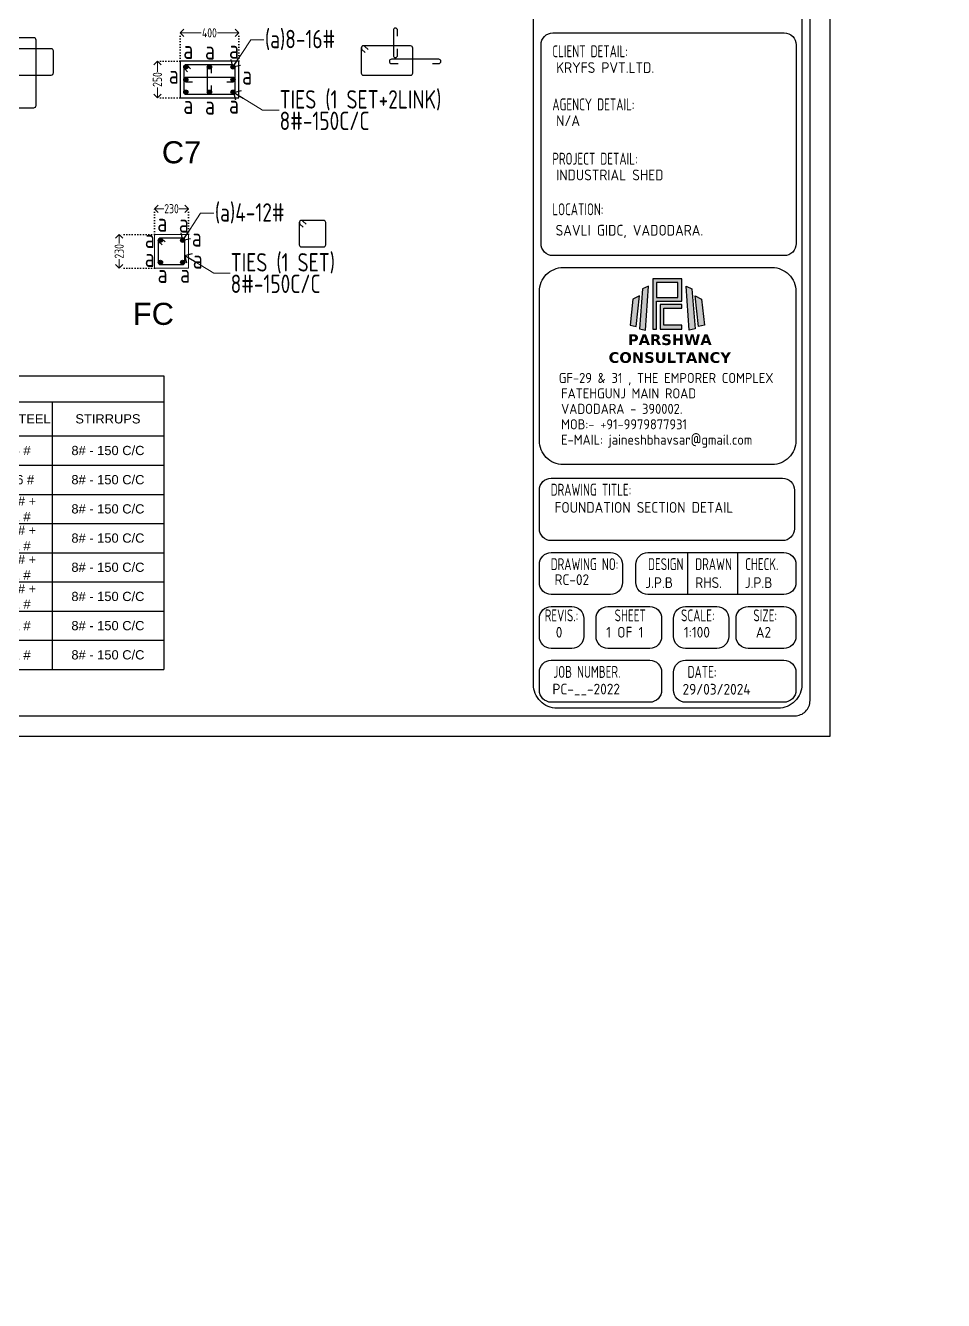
# Model space of a CAD drawing. Header units: inches. Extents: x -605 to 2991212, y -2872845 to 0.
# Drawn here: x 2415120 to 2440094, y -2170767 to -2136094 of the extents above; entities that cross this region are included whole.
import ezdxf
from ezdxf import colors
from ezdxf.entities.mleader import LeaderData, LeaderLine
from ezdxf.math import Vec2, Vec3

# ---------------------------------------------------------------- set-up
doc = ezdxf.new("R2010")
doc.units = ezdxf.units.IN
doc.header["$LTSCALE"] = 600
doc.header["$MEASUREMENT"] = 0
doc.linetypes.add('DOT2', pattern=[0.125, 0, -0.125])
for name, color, linetype, lineweight in [('rDIMension', 1, 'Continuous', 18), ('rRCC 2', 40, 'Continuous', 15), ('rREINF 1', 1, 'Continuous', 25), ('rREINF 2', 4, 'Continuous', 25), ('rSHEET', 2, 'Continuous', 30)]:
    doc.layers.add(name, color=color, linetype=linetype, lineweight=lineweight)
doc.layers.add('see level', color=2, linetype='Continuous')
doc.styles.add('DIM', font='geniso.shx', dxfattribs={"width": 0.85})
doc.styles.get("Standard").update_dxf_attribs({"font": 'arial.ttf'})
doc.styles.add('TEXT3', font='geniso.shx')
doc.styles.add('TEXT3 0.75NA', font='geniso.shx', dxfattribs={"width": 0.75})
doc.dimstyles.new('ST-150', dxfattribs={"dimscale": 75, "dimtxt": 3, "dimasz": 2, "dimexe": 0.18, "dimexo": 0.0625, "dimgap": 0.2, "dimtad": 0, "dimdec": 0, "dimlfac": 2, "dimzin": 0, "dimdsep": 46, "dimtxsty": 'DIM', "dimblk": 'OPEN90', "dimcen": 0.09, "dimclrd": 256, "dimclrt": 7, "dimadec": 0, "dimazin": 0, "dimtfac": 1, "dimtdec": 0, "dimtofl": 0, "dimtmove": 0, "dimatfit": 3, "dimldrblk": 'OPEN90', "dimfxl": 1, "dimtolj": 1, "dimtzin": 0, "dimlwd": -1, "dimarcsym": 0})
doc.dimstyles.new('ST-25', dxfattribs={"dimscale": 100, "dimtxt": 2.5, "dimasz": 2, "dimexe": 0.18, "dimexo": 0.0625, "dimgap": 0.2, "dimtad": 0, "dimdec": 0, "dimlfac": 0.25, "dimzin": 0, "dimdsep": 46, "dimtxsty": 'DIM', "dimblk": 'OPEN90', "dimcen": 0.09, "dimclrd": 256, "dimclrt": 7, "dimadec": 0, "dimazin": 0, "dimtfac": 1, "dimtdec": 0, "dimtofl": 0, "dimtmove": 0, "dimatfit": 3, "dimldrblk": 'OPEN90', "dimfxl": 1, "dimtolj": 1, "dimtzin": 0, "dimlwd": -1, "dimarcsym": 0})

# ---------------------------------------------------------------- blocks, each defined once
blk = doc.blocks.new('Q')
at = {"linetype": 'Continuous', "ltscale": 0.5}
h = blk.add_hatch(color=152, dxfattribs=at)
h.dxf.hatch_style = 1
h.paths.add_polyline_path([(9.79, 19.18), (9.79, 9.76), (10.5, 9.76), (10.5, 15.05), (15.19, 15.05), (15.19, 19.18)])
h.paths.add_polyline_path([(10.5, 18.5), (10.5, 15.72), (14.45, 15.72), (14.45, 18.5)], flags=16)
h = blk.add_hatch(color=10, dxfattribs=at)
h.dxf.hatch_style = 1
h.paths.add_polyline_path([(7.87, 17.31), (7.27, 9.83), (8.41, 9.62), (8.96, 17.82)])
h.paths.add_polyline_path([(17.1, 17.31), (17.7, 9.83), (16.56, 9.62), (16.01, 17.82)])
h = blk.add_hatch(color=152, dxfattribs=at)
h.dxf.hatch_style = 1
h.paths.add_polyline_path([(6.07, 15.37), (5.53, 10.52), (6.67, 10.29), (7.27, 16.02)])
h.paths.add_polyline_path([(18.9, 15.37), (19.44, 10.52), (18.3, 10.29), (17.7, 16.02)])
h = blk.add_hatch(color=152, dxfattribs=at)
h.dxf.hatch_style = 1
h.paths.add_polyline_path([(11.15, 14.43), (11.15, 9.76), (15.19, 9.76), (15.19, 10.52), (11.87, 10.52), (11.87, 13.69), (15.19, 13.69), (15.19, 14.43)])
at = {"color": 152, "linetype": 'Continuous'}
for points in [[(9.79, 19.18), (9.79, 9.76), (10.5, 9.76), (10.5, 15.05), (15.19, 15.05), (15.19, 19.18), (9.79, 19.18)], [(10.5, 18.5), (10.5, 15.72), (14.45, 15.72), (14.45, 18.5), (10.5, 18.5)], [(6.07, 15.37), (5.53, 10.52), (6.67, 10.29), (7.27, 16.02), (6.07, 15.37)], [(11.15, 14.43), (11.15, 9.76), (15.19, 9.76), (15.19, 10.52), (11.87, 10.52), (11.87, 13.69), (15.19, 13.69), (15.19, 14.43), (11.15, 14.43)], [(18.9, 15.37), (19.44, 10.52), (18.3, 10.29), (17.7, 16.02), (18.9, 15.37)]]:
    blk.add_lwpolyline(points, dxfattribs=at)
at = {"color": 10, "linetype": 'Continuous'}
for points in [[(7.87, 17.31), (7.27, 9.83), (8.41, 9.62), (8.96, 17.82), (7.87, 17.31)], [(17.1, 17.31), (17.7, 9.83), (16.56, 9.62), (16.01, 17.82), (17.1, 17.31)]]:
    blk.add_lwpolyline(points, dxfattribs=at)
at = {"linetype": 'Continuous', "insert": (1.32, 8.82), "char_height": 2, "attachment_point": 1}
blk.add_mtext_dynamic_manual_height_columns('\\pxqc;{\\fVerdana|b1|i0|c0|p34;\\C152;PARSHWA\\PCONSULTANCY }', width=23.282, gutter_width=1, heights=[6.3], dxfattribs=at)
blk = doc.blocks.new('*T506')
at = {"layer": 'see level', "color": 0, "linetype": 'ByBlock', "lineweight": -2, "transparency": 16777216}
for p, q in [((0, 0), (10579, 0)), ((0, 0), (0, -7985)), ((10579, 0), (10579, -7985)), ((0, -706), (10579, -706)), ((2254, -706), (2254, -7985)), ((3815, -706), (3815, -7985)), ((5376, -706), (5376, -7985)), ((7544, -706), (7544, -7985)), ((0, -1634), (10579, -1634)), ((0, -2428), (10579, -2428)), ((0, -3222), (10579, -3222)), ((0, -4016), (10579, -4016)), ((0, -4809), (10579, -4809)), ((0, -5603), (10579, -5603)), ((0, -6397), (10579, -6397)), ((0, -7191), (10579, -7191)), ((0, -7985), (10579, -7985))]:
    blk.add_line(p, q, dxfattribs=at)
at = {"layer": 'see level', "color": 0, "linetype": 'ByBlock', "transparency": 16777216}
for s, insert, char_height, width, attachment_point in [('     PEDESTAL SCHEDULE', (56, -353), 346.86, 10466.75, 4), ('PEDESTAL', (1127, -1170), 250.9, 2142.16, 5), ('MAIN STEEL', (6460, -1170), 250.9, 2056.05, 5), ('STIRRUPS', (9061, -1170), 250.9, 2923.19, 5), ('X', (3034, -1170), 251, 1449.05, 5), ('Y', (4595, -1170), 251, 1449.05, 5), ('C1', (1127, -2031), 250.9, 2142.16, 5), ('450', (3034, -2031), 250.9, 1449.05, 5), ('230', (4595, -2031), 250.9, 1449.05, 5), ('8-16 #', (6460, -2031), 250.9, 2056.05, 5), ('8# - 150 C/C', (9061, -2031), 250.93, 2923.19, 5), ('C2', (1127, -2825), 250.9, 2142.16, 5), ('600', (3034, -2825), 250.9, 1449.05, 5), ('230', (4595, -2825), 250.9, 1449.05, 5), ('10-16 #', (6460, -2825), 250.9, 2056.05, 5), ('8# - 150 C/C', (9061, -2825), 250.93, 2923.19, 5), ('6-16 # + 6-12 #', (6460, -3619), 250.93, 2056.05, 5), ('C3', (1127, -3619), 250.9, 2142.16, 5), ('770', (3034, -3619), 250.9, 1449.05, 5), ('400', (4595, -3619), 250.9, 1449.05, 5), ('8# - 150 C/C', (9061, -3619), 250.93, 2923.19, 5), ('6-16 # + 8-12 #', (6460, -4413), 250.93, 2056.05, 5), ('C4', (1127, -4413), 250.9, 2142.16, 5), ('880', (3034, -4413), 250.9, 1449.05, 5), ('525', (4595, -4413), 250.9, 1449.05, 5), ('8# - 150 C/C', (9061, -4413), 250.93, 2923.19, 5), ('C5', (1127, -5206), 250.9, 2142.16, 5), ('880', (3034, -5206), 250.9, 1449.05, 5), ('525', (4595, -5206), 250.9, 1449.05, 5), ('8-16 # + 8-12 #', (6460, -5206), 250.93, 2056.05, 5), ('8# - 150 C/C', (9061, -5206), 250.93, 2923.19, 5), ('C6', (1127, -6000), 250.9, 2142.16, 5), ('770', (3034, -6000), 250.9, 1449.05, 5), ('400', (4595, -6000), 250.9, 1449.05, 5), ('8-16 # + 8-12 #', (6460, -6000), 250.93, 2056.05, 5), ('8# - 150 C/C', (9061, -6000), 250.93, 2923.19, 5), ('C7', (1127, -6794), 250.9, 2142.16, 5), ('400', (3034, -6794), 250.9, 1449.05, 5), ('250', (4595, -6794), 250.9, 1449.05, 5), ('8-12 #', (6460, -6794), 250.9, 2056.05, 5), ('8# - 150 C/C', (9061, -6794), 250.93, 2923.19, 5), ('FC', (1127, -7588), 250.9, 2142.16, 5), ('230', (3034, -7588), 250.9, 1449.05, 5), ('230', (4595, -7588), 250.9, 1449.05, 5), ('4-12 #', (6460, -7588), 250.9, 2056.05, 5), ('8# - 150 C/C', (9061, -7588), 250.93, 2923.19, 5)]:
    blk.add_mtext(s, dxfattribs=dict(at, insert=insert, char_height=char_height, width=width, attachment_point=attachment_point))
blk = doc.blocks.new('_Open90')
at = {"color": 0, "linetype": 'ByBlock', "lineweight": -2}
for p, q in [((0, 0), (-1, 0)), ((-0.5, 0.5), (0, 0)), ((0, 0), (-0.5, -0.5))]:
    blk.add_line(p, q, dxfattribs=at)
blk = doc.blocks.new('*D503')
at = {"layer": 'Defpoints', "color": 0, "linetype": 'ByBlock'}
for p in [(2419324, -2136294), (2419324, -2137064), (2420924, -2137064)]:
    blk.add_point(p, dxfattribs=at)
at = {"layer": 'rDIMension', "color": 0, "linetype": 'DOT2', "lineweight": -2}
for p, q in [((2419324, -2137058), (2419324, -2136276)), ((2420924, -2137058), (2420924, -2136276))]:
    blk.add_line(p, q, dxfattribs=at)
at = {"layer": 'rDIMension'}
for p, q in [((2419524, -2136294), (2419902, -2136294)), ((2420724, -2136294), (2420346, -2136294))]:
    blk.add_line(p, q, dxfattribs=at)
at = {"layer": 'rDIMension', "linetype": 'ByBlock', "xscale": 200, "yscale": 200, "zscale": 200, "rotation": 180}
blk.add_blockref('_Open90', (2419324, -2136294), dxfattribs=at)
at = {"layer": 'rDIMension', "linetype": 'ByBlock', "xscale": 200, "yscale": 200, "zscale": 200}
blk.add_blockref('_Open90', (2420924, -2136294), dxfattribs=at)
at = {"layer": 'rDIMension', "color": 7, "linetype": 'ByBlock', "insert": (2420124, -2136294), "char_height": 250, "attachment_point": 5, "style": 'DIM'}
blk.add_mtext('\\A1;400', dxfattribs=at)
blk = doc.blocks.new('*D504')
at = {"layer": 'Defpoints', "color": 0, "linetype": 'ByBlock'}
for p in [(2419324, -2137064), (2418708, -2138064), (2419324, -2138064)]:
    blk.add_point(p, dxfattribs=at)
at = {"layer": 'rDIMension', "color": 0, "linetype": 'DOT2', "lineweight": -2}
for p, q in [((2419318, -2137064), (2418690, -2137064)), ((2419318, -2138064), (2418690, -2138064))]:
    blk.add_line(p, q, dxfattribs=at)
at = {"layer": 'rDIMension'}
for p, q in [((2418708, -2137264), (2418708, -2137353)), ((2418708, -2137864), (2418708, -2137776))]:
    blk.add_line(p, q, dxfattribs=at)
at = {"layer": 'rDIMension', "linetype": 'ByBlock', "xscale": 200, "yscale": 200, "zscale": 200}
for p, rotation in [((2418708, -2137064), 90), ((2418708, -2138064), 270)]:
    blk.add_blockref('_Open90', p, dxfattribs=dict(at, rotation=rotation))
at = {"layer": 'rDIMension', "color": 7, "linetype": 'ByBlock', "insert": (2418708, -2137564), "char_height": 250, "attachment_point": 5, "rotation": 90, "style": 'DIM'}
blk.add_mtext('\\A1;250', dxfattribs=at)
blk = doc.blocks.new('*D489')
at = {"layer": 'Defpoints', "color": 0, "linetype": 'ByBlock'}
for p in [(2418633, -2141076), (2418633, -2141775), (2419553, -2141775)]:
    blk.add_point(p, dxfattribs=at)
at = {"layer": 'rDIMension', "color": 0, "linetype": 'DOT2', "lineweight": -2}
for p, q in [((2418633, -2141769), (2418633, -2141058)), ((2419553, -2141769), (2419553, -2141058))]:
    blk.add_line(p, q, dxfattribs=at)
at = {"layer": 'rDIMension'}
for p, q in [((2418833, -2141076), (2418882, -2141076)), ((2419353, -2141076), (2419305, -2141076))]:
    blk.add_line(p, q, dxfattribs=at)
at = {"layer": 'rDIMension', "linetype": 'ByBlock', "xscale": 200, "yscale": 200, "zscale": 200, "rotation": 180}
blk.add_blockref('_Open90', (2418633, -2141076), dxfattribs=at)
at = {"layer": 'rDIMension', "linetype": 'ByBlock', "xscale": 200, "yscale": 200, "zscale": 200}
blk.add_blockref('_Open90', (2419553, -2141076), dxfattribs=at)
at = {"layer": 'rDIMension', "color": 7, "linetype": 'ByBlock', "insert": (2419093, -2141076), "char_height": 250, "attachment_point": 5, "style": 'DIM'}
blk.add_mtext('\\A1;230', dxfattribs=at)
blk = doc.blocks.new('*D490')
at = {"layer": 'Defpoints', "color": 0, "linetype": 'ByBlock'}
for p in [(2418633, -2141775), (2417669, -2142695), (2418633, -2142695)]:
    blk.add_point(p, dxfattribs=at)
at = {"layer": 'rDIMension', "color": 0, "linetype": 'DOT2', "lineweight": -2}
for p, q in [((2418627, -2141775), (2417651, -2141775)), ((2418627, -2142695), (2417651, -2142695))]:
    blk.add_line(p, q, dxfattribs=at)
at = {"layer": 'rDIMension'}
for p, q in [((2417669, -2141975), (2417669, -2142024)), ((2417669, -2142495), (2417669, -2142447))]:
    blk.add_line(p, q, dxfattribs=at)
at = {"layer": 'rDIMension', "linetype": 'ByBlock', "xscale": 200, "yscale": 200, "zscale": 200}
for p, rotation in [((2417669, -2141775), 90), ((2417669, -2142695), 270)]:
    blk.add_blockref('_Open90', p, dxfattribs=dict(at, rotation=rotation))
at = {"layer": 'rDIMension', "color": 7, "linetype": 'ByBlock', "insert": (2417669, -2142235), "char_height": 250, "attachment_point": 5, "rotation": 90, "style": 'DIM'}
blk.add_mtext('\\A1;230', dxfattribs=at)
blk = doc.blocks.new('_DotBlank')
at = {"color": 0, "linetype": 'ByBlock', "lineweight": -2}
blk.add_line((-0.5, 0), (-1, 0), dxfattribs=at)
blk.add_circle((0, 0), 0.5, dxfattribs=at)

msp = doc.modelspace()

# ---------------------------------------------------------------- hatches: boundary and pattern name
at = {"layer": 'rREINF 2'}
h = msp.add_hatch(color=256, dxfattribs=at)
h.dxf.hatch_style = 1
h.paths.add_polyline_path([(2419539.6, -2137222.1, 1), (2419424.2, -2137222.1, 1)])
h = msp.add_hatch(color=256, dxfattribs=at)
h.dxf.hatch_style = 1
h.paths.add_polyline_path([(2420066.6, -2137222.1, -1), (2420181.9, -2137222.1, -1)])
h = msp.add_hatch(color=256, dxfattribs=at)
h.dxf.hatch_style = 1
h.paths.add_polyline_path([(2420708.9, -2137222.1, -1), (2420824.2, -2137222.1, -1)])
h = msp.add_hatch(color=256, dxfattribs=at)
h.dxf.hatch_style = 1
h.paths.add_polyline_path([(2419539.6, -2137564.4, 1), (2419424.2, -2137564.4, 1)])
h = msp.add_hatch(color=256, dxfattribs=at)
h.dxf.hatch_style = 1
h.paths.add_polyline_path([(2420708.9, -2137564.4, -1), (2420824.2, -2137564.4, -1)])
h = msp.add_hatch(color=256, dxfattribs=at)
h.dxf.hatch_style = 1
h.paths.add_polyline_path([(2419539.6, -2137906.7, 1), (2419424.2, -2137906.7, 1)])
h = msp.add_hatch(color=256, dxfattribs=at)
h.dxf.hatch_style = 1
h.paths.add_polyline_path([(2420066.6, -2137906.7, -1), (2420181.9, -2137906.7, -1)])
h = msp.add_hatch(color=256, dxfattribs=at)
h.dxf.hatch_style = 1
h.paths.add_polyline_path([(2420708.9, -2137906.7, -1), (2420824.2, -2137906.7, -1)])
h = msp.add_hatch(color=256, dxfattribs=at)
h.dxf.hatch_style = 1
h.paths.add_polyline_path([(2418848.6, -2141934.1, 1), (2418733.3, -2141934.1, 1)])
h = msp.add_hatch(color=256, dxfattribs=at)
h.dxf.hatch_style = 1
h.paths.add_polyline_path([(2419453.3, -2141934.1, 1), (2419338, -2141934.1, 1)])
h = msp.add_hatch(color=256, dxfattribs=at)
h.dxf.hatch_style = 1
h.paths.add_polyline_path([(2418848.6, -2142537.6, 1), (2418733.3, -2142537.6, 1)])
h = msp.add_hatch(color=256, dxfattribs=at)
h.dxf.hatch_style = 1
h.paths.add_polyline_path([(2419453.3, -2142537.6, 1), (2419338, -2142537.6, 1)])

# ---------------------------------------------------------------- linework, layer by layer
at = {"color": 6, "linetype": 'ByBlock'}
msp.add_lwpolyline([(2420924.2, -2138064.4), (2420924.2, -2137064.4), (2419324.2, -2137064.4), (2419324.2, -2138064.4)], close=True, dxfattribs=at)
at = {"layer": 'rRCC 2', "color": 6}
msp.add_lwpolyline([(2419553.3, -2141775.3), (2418633.3, -2141775.3), (2418633.3, -2142695.3), (2419553.3, -2142695.3)], close=True, dxfattribs=at)
at = {"layer": 'rREINF 1'}
for points in [[(2425242.9, -2136388.1), (2425242.9, -2136221, 1), (2425127.6, -2136221), (2425127.6, -2136907.3, 1), (2425242.9, -2136907.3), (2425242.9, -2136724.7)], [(2424443.4, -2136750.9), (2424355.3, -2136662.8, 1), (2424273.7, -2136744.3), (2424361.8, -2136832.4)], [(2419612.4, -2137268.3), (2419524.3, -2137180.2, 1), (2419442.7, -2137261.7), (2419530.9, -2137349.8)], [(2420181.6, -2137387.6), (2420181.6, -2137220.5, 1), (2420066.3, -2137220.5), (2420066.3, -2137906.8, 1), (2420181.6, -2137906.8), (2420181.6, -2137724.2)], [(2426195.6, -2137127.7), (2426362.7, -2137127.7, 1), (2426362.7, -2137012.4), (2425077.1, -2137012.4, 1), (2425077.1, -2137127.7), (2425259.7, -2137127.7)], [(2420600.9, -2137621.9), (2420768, -2137621.9, 1), (2420768, -2137506.6), (2419482.4, -2137506.6, 1), (2419482.4, -2137621.9), (2419665, -2137621.9)], [(2422756.9, -2141499.3), (2422668.8, -2141411.2, 1), (2422587.3, -2141492.7), (2422675.4, -2141580.8)], [(2418921.4, -2141980.3), (2418833.3, -2141892.2, 1), (2418751.8, -2141973.7), (2418839.9, -2142061.8)]]:
    msp.add_lwpolyline(points, format="xyb", dxfattribs=at)
for points in [[(2415406.7, -2138268.8), (2415406.7, -2136488.8, 0.4142136), (2415346.7, -2136428.8), (2412146.7, -2136428.8, 0.4142136), (2412086.7, -2136488.8), (2412086.7, -2138268.8, 0.4142136), (2412146.7, -2138328.8), (2415346.7, -2138328.8, 0.4142136)], [(2415880.8, -2137380), (2415880.8, -2136786, 0.4142136), (2415820.8, -2136726), (2412620.8, -2136726, 0.4142136), (2412560.8, -2136786), (2412560.8, -2137380, 0.4142136), (2412620.8, -2137440), (2415820.8, -2137440, 0.4142136)], [(2425655.2, -2137387), (2425655.2, -2136707, 0.4142136), (2425595.2, -2136647), (2424315.2, -2136647, 0.4142136), (2424255.2, -2136707), (2424255.2, -2137387, 0.4142136), (2424315.2, -2137447), (2425595.2, -2137447, 0.4142136)], [(2420824.2, -2137904.4), (2420824.2, -2137224.4, 0.4142136), (2420764.2, -2137164.4), (2419484.2, -2137164.4, 0.4142136), (2419424.2, -2137224.4), (2419424.2, -2137904.4, 0.4142136), (2419484.2, -2137964.4), (2420764.2, -2137964.4, 0.4142136)], [(2423228.8, -2141394.3), (2422628.8, -2141394.3, 0.4142136), (2422568.8, -2141454.3), (2422568.8, -2142054.3, 0.4142136), (2422628.8, -2142114.3), (2423228.8, -2142114.3, 0.4142136), (2423288.8, -2142054.3), (2423288.8, -2141454.3, 0.4142136)], [(2419393.3, -2141875.3), (2418793.3, -2141875.3, 0.4142136), (2418733.3, -2141935.3), (2418733.3, -2142535.3, 0.4142136), (2418793.3, -2142595.3), (2419393.3, -2142595.3, 0.4142136), (2419453.3, -2142535.3), (2419453.3, -2141935.3, 0.4142136)]]:
    msp.add_lwpolyline(points, format="xyb", close=True, dxfattribs=at)
at = {"layer": 'rREINF 2'}
for centre in [(2419481.9, -2137222.1), (2420124.2, -2137222.1), (2420766.6, -2137222.1), (2419481.9, -2137564.4), (2420766.6, -2137564.4), (2419481.9, -2137906.7), (2420124.2, -2137906.7), (2420766.6, -2137906.7), (2418790.9, -2141934.1), (2419395.6, -2141934.1), (2418790.9, -2142537.6), (2419395.6, -2142537.6)]:
    msp.add_circle(centre, 57.7, dxfattribs=at)
at = {"layer": 'rSHEET'}
for p, q in [((2433128.4, -2150427.7), (2433128.4, -2151567.8)), ((2434494.3, -2150427.7), (2434494.3, -2151567.8))]:
    msp.add_line(p, q, dxfattribs=at)
msp.add_lwpolyline([(2379157, -2155416.2), (2437014.4, -2155416.2), (2437014.4, -2114506.9), (2379157, -2114506.9)], close=True, dxfattribs=at)
for points in [[(2380121.3, -2154866.2), (2436050.1, -2154866.2, 0.4142136), (2436463.3, -2154453), (2436463.3, -2115470.2, 0.4142136), (2436050.1, -2115056.9), (2380121.3, -2115056.9, 0.4142136), (2379708, -2115470.2), (2379708, -2154453, 0.4142136)], [(2428936.7, -2126553.5), (2436241.7, -2126553.5), (2436241.7, -2154010.4, -0.4142136), (2435592.4, -2154659.7), (2429586, -2154659.7, -0.4142136), (2428936.7, -2154010.4)], [(2435762.1, -2142351.1), (2429469.1, -2142351.1, -0.4142136), (2429144.4, -2142026.5), (2429144.4, -2136618.7, -0.4142136), (2429469.1, -2136294), (2435762.1, -2136294, -0.4142136), (2436086.8, -2136618.7), (2436086.8, -2142026.5, -0.4142136)], [(2429748.4, -2142675.8), (2435430, -2142675.8, -0.4142136), (2436079.4, -2143325.1), (2436079.4, -2147383.5, -0.4142136), (2435430, -2148032.8), (2429748.4, -2148032.8, -0.4142136), (2429099, -2147383.5), (2429099, -2143325.1, -0.4142136)], [(2435715.4, -2150103), (2429423.7, -2150103, -0.4142136), (2429099, -2149778.3), (2429099, -2148727.3, -0.4142136), (2429423.7, -2148402.7), (2435715.4, -2148402.7, -0.4142136), (2436040, -2148727.3), (2436040, -2149778.3, -0.4142136)], [(2431034.2, -2151567.8), (2429423.7, -2151567.8, -0.4142136), (2429099, -2151243.1), (2429099, -2150752.3, -0.4142136), (2429423.7, -2150427.7), (2431034.2, -2150427.7, -0.4142136), (2431358.9, -2150752.3), (2431358.9, -2151243.1, -0.4142136)], [(2435754.7, -2151567.8), (2432049.8, -2151567.8, -0.4142136), (2431725.1, -2151243.1), (2431725.1, -2150752.3, -0.4142136), (2432049.8, -2150427.7), (2435754.7, -2150427.7, -0.4142136), (2436079.4, -2150752.3), (2436079.4, -2151243.1, -0.4142136)], [(2429423.7, -2151892.5), (2429982.3, -2151892.5, -0.4142136), (2430306.9, -2152217.1), (2430306.9, -2152707.9, -0.4142136), (2429982.3, -2153032.6), (2429423.7, -2153032.6, -0.4142136), (2429099, -2152707.9), (2429099, -2152217.1, -0.4142136)], [(2430965.4, -2151892.5), (2432102.2, -2151892.5, -0.4142136), (2432426.9, -2152217.1), (2432426.9, -2152707.9, -0.4142136), (2432102.2, -2153032.6), (2430965.4, -2153032.6, -0.4142136), (2430640.7, -2152707.9), (2430640.7, -2152217.1, -0.4142136)], [(2433076.2, -2151892.5), (2433928.4, -2151892.5, -0.4142136), (2434253.1, -2152217.1), (2434253.1, -2152707.9, -0.4142136), (2433928.4, -2153032.6), (2433076.2, -2153032.6, -0.4142136), (2432751.5, -2152707.9), (2432751.5, -2152217.1, -0.4142136)], [(2434776.1, -2151892.5), (2435754.7, -2151892.5, -0.4142136), (2436079.4, -2152217.1), (2436079.4, -2152707.9, -0.4142136), (2435754.7, -2153032.6), (2434776.1, -2153032.6, -0.4142136), (2434451.4, -2152707.9), (2434451.4, -2152217.1, -0.4142136)], [(2432102.2, -2154497.4), (2429423.7, -2154497.4, -0.4142136), (2429099, -2154172.7), (2429099, -2153681.9, -0.4142136), (2429423.7, -2153357.2), (2432102.2, -2153357.2, -0.4142136), (2432426.9, -2153681.9), (2432426.9, -2154172.7, -0.4142136)], [(2435754.7, -2154497.4), (2433076.2, -2154497.4, -0.4142136), (2432751.5, -2154172.7), (2432751.5, -2153681.9, -0.4142136), (2433076.2, -2153357.2), (2435754.7, -2153357.2, -0.4142136), (2436079.4, -2153681.9), (2436079.4, -2154172.7, -0.4142136)]]:
    msp.add_lwpolyline(points, format="xyb", close=True, dxfattribs=at)

# ---------------------------------------------------------------- block references
at = {"linetype": 'Continuous', "xscale": 145.4830114528332, "yscale": 145.4830114528332, "zscale": 145.4830114528332}
msp.add_blockref('Q', (2430762.1, -2145776.3), dxfattribs=at)
msp.add_blockref('*T506', (2408301.7, -2145622.1))

# ---------------------------------------------------------------- texts
at = {"layer": 'rDIMension', "color": 7, "char_height": 500, "width": 1989.774, "attachment_point": 4, "line_spacing_factor": 0.7, "style": 'DIM'}
for s, insert in [('\\A1;(a)8-16#', (2421632.3, -2136486.7)), ('\\A1;(a)4-12#', (2420271.3, -2141201.4))]:
    msp.add_mtext(s, dxfattribs=dict(at, insert=insert))
at = {"layer": 'rDIMension', "color": 7, "char_height": 500, "attachment_point": 4, "line_spacing_factor": 0.7, "style": 'DIM'}
for s, insert in [('\\A1;a', (2419413.8, -2136754.4)), ('\\A1;a', (2420003.2, -2136770.5)), ('\\A1;a', (2420656.9, -2136746.4)), ('\\A1;a', (2419018.9, -2137429.6)), ('\\A1;a', (2421013.3, -2137448.9)), ('\\A1;TIES (1 SET+2LINK)\\P8#-150C/C', (2422032.9, -2138394.5)), ('\\A1;a', (2419413.8, -2138249.2)), ('\\A1;a', (2420003.2, -2138265.3)), ('\\A1;a', (2420656.9, -2138241.1)), ('\\A1;a', (2418706.2, -2141451.6)), ('\\A1;a', (2419291.3, -2141475)), ('\\A1;a', (2419646.2, -2141855.6)), ('\\A1;a', (2418366, -2141892.4)), ('\\A1;a', (2418364.4, -2142409.9)), ('\\A1;a', (2419670.4, -2142454.2)), ('\\A1;TIES (1 SET)\\P8#-150C/C', (2420701.7, -2142826.3)), ('\\A1;a', (2418714, -2142846.2)), ('\\A1;a', (2419326.5, -2142840.8))]:
    msp.add_mtext(s, dxfattribs=dict(at, insert=insert))
at = {"layer": 'rRCC 2'}
for s, p in [('C7', (2418829.6, -2139841.5)), ('FC', (2418041.6, -2144235.4))]:
    msp.add_text(s, height=600, dxfattribs=at).set_placement(p)
at = {"layer": 'rSHEET', "style": 'TEXT3 0.75NA', "width": 0.75}
for s, height, p in [('CLIENT DETAIL:', 324.666, (2429452.5, -2136958.1)), ('AGENCY DETAIL:', 324.666, (2429452.5, -2138401.3)), ('PROJECT DETAIL:', 324.666, (2429452.5, -2139878.5)), ('LOCATION:', 324.67, (2429452.5, -2141253.8)), ('DRAWING TITLE:', 324.666, (2429407.1, -2148879.9)), ('DRAWING NO:', 324.666, (2429407.1, -2150904.9)), ('DESIGN', 324.67, (2432056.9, -2150904.9)), ('DRAWN', 324.67, (2433340, -2150904.9)), ('CHECK.', 324.67, (2434697.5, -2150904.9)), ('REVIS.:', 324.67, (2429244.5, -2152298.3)), ('SHEET', 324.67, (2431147.9, -2152298.3)), ('SCALE:', 324.67, (2432954.1, -2152298.3)), ('SIZE:', 324.67, (2434922.2, -2152298.3)), ('JOB NUMBER.', 324.666, (2429480.5, -2153834.5)), ('DATE:', 324.67, (2433133, -2153834.5))]:
    msp.add_text(s, height=height, dxfattribs=at).set_placement(p)
at = {"layer": 'rSHEET', "style": 'TEXT3'}
for s, height, p in [('KRYFS PVT.LTD.', 292.199, (2429556, -2137384.1)), ('N/A', 292.2, (2429556, -2138827.3)), ('INDUSTRIAL SHED', 292.199, (2429556, -2140304.5)), ('SAVLI GIDC, VADODARA.', 292.199, (2429541.9, -2141807.4)), ('FOUNDATION SECTION DETAIL', 292.199, (2429510.6, -2149346)), ('RC-02', 292.2, (2429510.6, -2151310.2)), ('J.P.B', 292.2, (2431981.7, -2151390.6)), ('RHS.', 292.2, (2433339.7, -2151390.6)), ('J.P.B', 292.2, (2434687.3, -2151390.6)), ('0', 292.2, (2429545.9, -2152740)), ('1 OF 1', 292.2, (2430919.4, -2152740)), ('1:100', 292.2, (2433031.7, -2152740)), ('A2', 292.2, (2434987.7, -2152740)), ('PC-__-2022', 292.2, (2429455.8, -2154286.2)), ('29/03/2024', 292.2, (2432995, -2154290.2))]:
    msp.add_text(s, height=height, dxfattribs=at).set_placement(p)
at = {"layer": 'rSHEET', "lineweight": 13, "style": 'TEXT3'}
for s, p in [('GF-29 & 31 , THE EMPORER COMPLEX', (2429628.6, -2145815.8)), ('FATEHGUNJ MAIN ROAD', (2429691.6, -2146235.7)), ('VADODARA - 390002.', (2429691.6, -2146655.6)), ('MOB:- +91-9979877931', (2429691.6, -2147075.5)), ('E-MAIL: jaineshbhavsar@gmail.com', (2429691.6, -2147495.4))]:
    msp.add_text(s, height=273.55, dxfattribs=at).set_placement(p)

# ---------------------------------------------------------------- dimensions: what is measured, and where the dimension line sits
at = {"layer": 'rDIMension'}
for base, p1, p2, picture, middle in [((2419324.2, -2136294.1), (2420924.2, -2137064.4), (2419324.2, -2137064.4), '*D503', (2420124.2, -2136294.1)), ((2418633.3, -2141075.5), (2419553.3, -2141775.3), (2418633.3, -2141775.3), '*D489', (2419093.3, -2141075.5))]:
    dim = msp.add_linear_dim(base=base, p1=p1, p2=p2, dimstyle='ST-25', dxfattribs=at)
    dim.commit()
    dim.dimension.update_dxf_attribs({"geometry": picture, "text_midpoint": middle})
for base, p1, p2, picture, middle in [((2418708.2, -2138064.4), (2419324.2, -2137064.4), (2419324.2, -2138064.4), '*D504', (2418708.2, -2137564.4)), ((2417669.5, -2142695.3), (2418633.3, -2141775.3), (2418633.3, -2142695.3), '*D490', (2417669.5, -2142235.3))]:
    dim = msp.add_linear_dim(base=base, p1=p1, p2=p2, angle=90, dimstyle='ST-25', dxfattribs=at)
    dim.commit()
    dim.dimension.update_dxf_attribs({"geometry": picture, "text_midpoint": middle})

# ---------------------------------------------------------------- leaders
at = {"layer": 'rRCC 2', "annotation_type": 0, "has_hookline": 1, "hookline_direction": 0}
for points in [[(2420761.4, -2137223.5), (2421246.7, -2136486.7), (2421602.3, -2136486.7)], [(2419400.4, -2141938.1), (2419885.7, -2141201.4), (2420241.3, -2141201.4)]]:
    msp.add_leader(points, dimstyle='ST-150', override={"dimasz": 4}, dxfattribs=at)
for points, text_width in [([(2420789.4, -2137915.2), (2421570.7, -2138394.5), (2422017.9, -2138394.5)], 4549.5), ([(2419458.2, -2142347), (2420239.5, -2142826.3), (2420686.7, -2142826.3)], 2847.3)]:
    msp.add_leader(points, dimstyle='ST-150', override={"dimasz": 4}, dxfattribs=dict(at, text_width=text_width))
at = {"layer": 'rRCC 2', "color": 7}
ml = msp.add_multileader_mtext('Standard', dxfattribs=at)
ml.set_content('\\A1;\\W0.85;(a)4-12# ', color=7, style='TEXT3')
ml.set_leader_properties(color=256, linetype='ByLayer', lineweight=-1)
ml.set_arrow_properties(name='DOTBLANK')
ml.build(insert=Vec2(0, 0))
ml.multileader.update_dxf_attribs({"text_top_attachment_type": 0, "text_bottom_attachment_type": 0, "dogleg_length": 7.47, "arrow_head_size": 187.5, "scale": 75})
ctx = ml.context
ctx.base_point, ctx.scale, ctx.char_height, ctx.arrow_head_size, ctx.landing_gap_size, ctx.plane_origin = Vec3(2449102.6, -2386705.8), 75, 250, 187.5, 6.75, Vec3(2444752.6, -2386753.7)
ctx.text_align_type = 2
notes = []
notes.append((ctx, [(0, (0, 0, 0), (0, 0), (1, 0), 1, [])]))
ctx.mtext.insert, ctx.mtext.alignment, ctx.mtext.flow_direction = Vec3(2450129.2, -2386574.5), 3, 5
ml = msp.add_multileader_mtext('Standard', dxfattribs=at)
ml.set_content('\\A1;\\W0.85;(a)4-12# ', color=7, style='TEXT3')
ml.set_leader_properties(color=256, linetype='ByLayer', lineweight=-1)
ml.set_arrow_properties(name='DOTBLANK')
ml.build(insert=Vec2(0, 0))
ml.multileader.update_dxf_attribs({"text_top_attachment_type": 0, "text_bottom_attachment_type": 0, "dogleg_length": 7.47, "arrow_head_size": 187.5, "scale": 75})
ctx = ml.context
ctx.base_point, ctx.scale, ctx.char_height, ctx.arrow_head_size, ctx.landing_gap_size, ctx.plane_origin = Vec3(2474235.5, -2625457.1), 75, 250, 187.5, 6.75, Vec3(2469885.5, -2625505)
ctx.text_align_type = 2
notes.append((ctx, [(0, (0, 0, 0), (0, 0), (1, 0), 1, [])]))
ctx.mtext.insert, ctx.mtext.alignment, ctx.mtext.flow_direction = Vec3(2475262.2, -2625325.8), 3, 5
for ctx, leaders in notes:
    for number, flags, end, landing, length, lines in leaders:
        leader = LeaderData()
        leader.index, (leader.has_last_leader_line, leader.has_dogleg_vector, leader.attachment_direction) = number, flags
        leader.last_leader_point, leader.dogleg_vector, leader.dogleg_length = Vec3(end), Vec3(landing), length
        for number, points, colour, breaks in lines:
            line = LeaderLine()
            line.index, line.vertices, line.color, line.breaks = number, Vec3.list(points), colors.encode_raw_color(colour), breaks
            leader.lines.append(line)
        ctx.leaders.append(leader)

doc.saveas('drawing.dxf')
